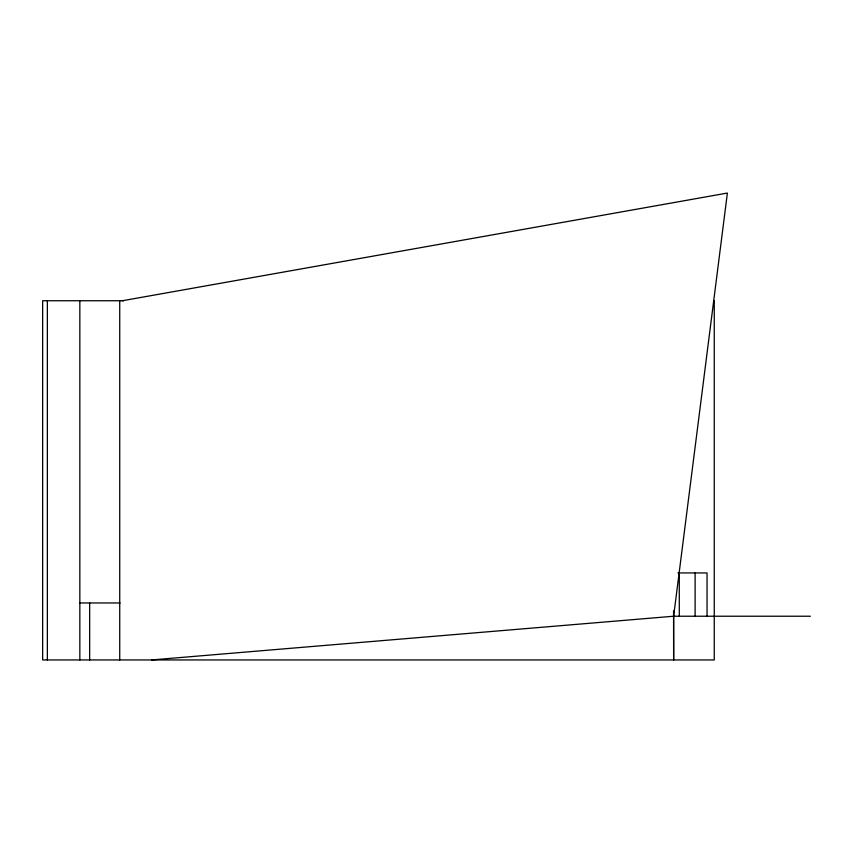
<?xml version="1.0" encoding="UTF-8"?>
<svg xmlns="http://www.w3.org/2000/svg" width="853" height="853" viewBox="0 0 853 853"><rect width="100%" height="100%" fill="white"/><g stroke="black" fill="none" stroke-linecap="round" stroke-linejoin="round"><path stroke-width="1.28" d="M122.352 300.746L727.385 193.055L673.635 616.229L673.635 659.945L673.561 610.897M151.557 659.945L673.635 616.229L810.35 616.229M123.504 300.746L42.65 300.746L42.65 659.945L714.26 659.945L714.26 300.746M677.932 572.939L707.041 572.939L707.041 616.229M79.841 602.964L120.07 602.964M695.11 572.939L695.11 616.229M679.287 572.939L679.287 616.229M119.729 300.746L119.729 659.945M89.661 602.964L89.661 659.945M79.841 300.746L79.841 659.945M47.352 300.746L47.352 659.945"/></g></svg>
